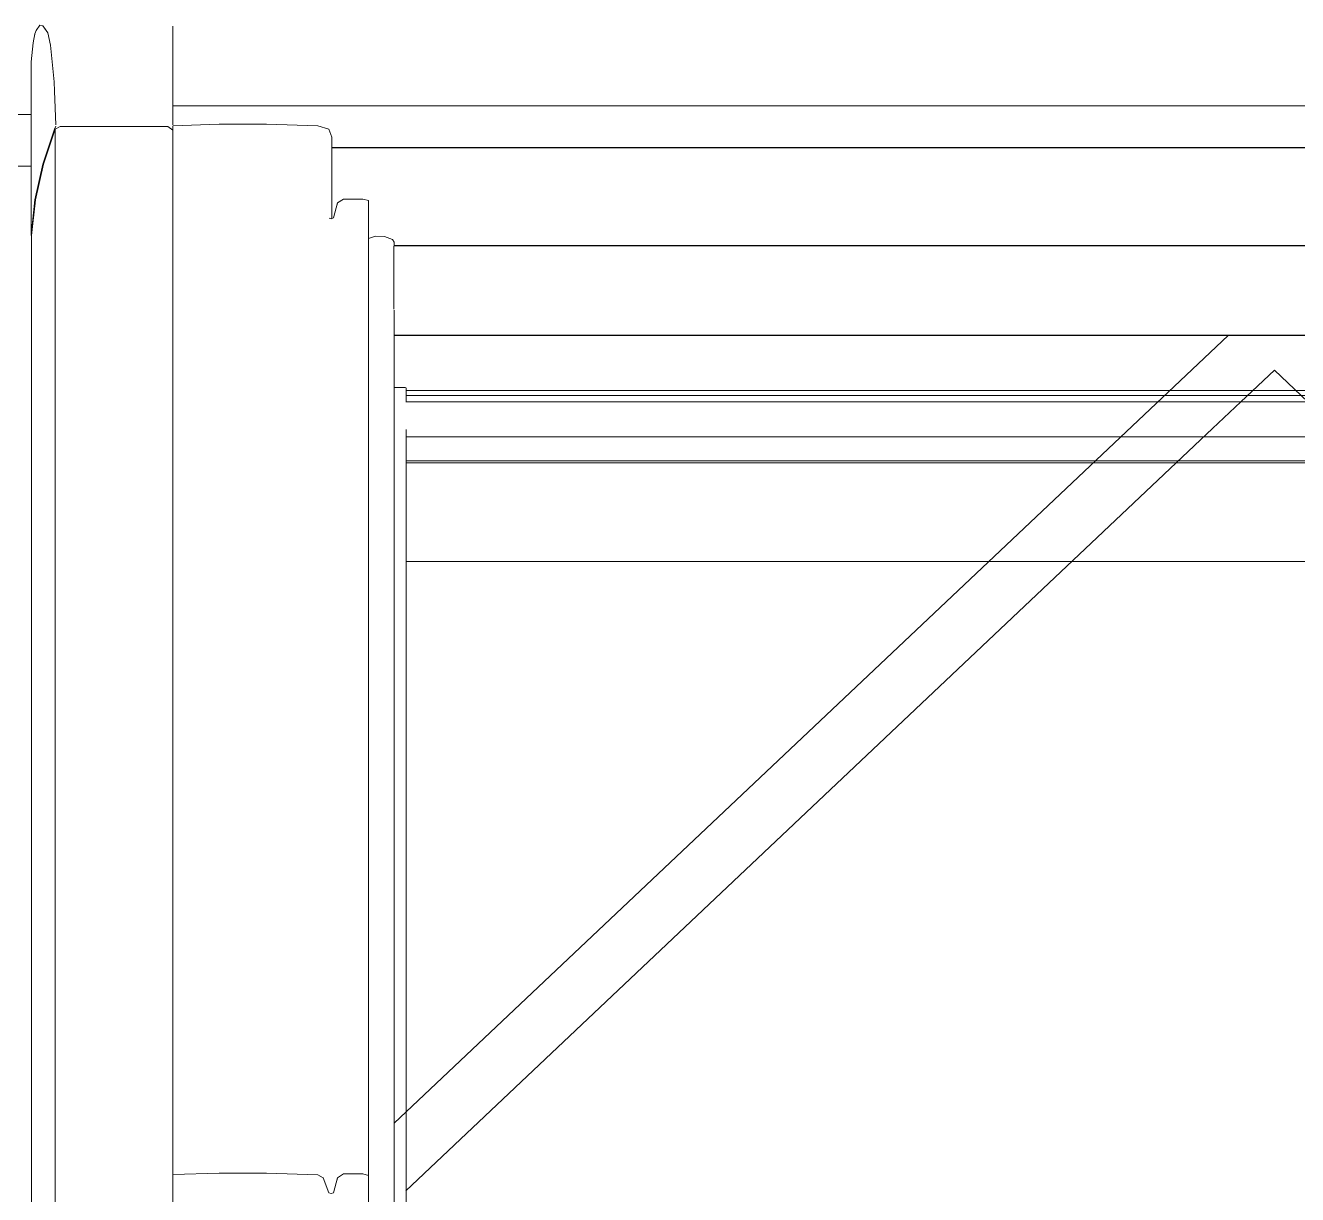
# Model space of a CAD drawing. Header units: metres. Extents: x -3 to 171, y -23 to 41.
# Drawn here: x 4.6692 to 5.1048, y -3.3846 to -2.9844 of the extents above; entities that cross this region are included whole.
import ezdxf

# ---------------------------------------------------------------- set-up
doc = ezdxf.new("R2010")
doc.units = ezdxf.units.M
doc.header["$MEASUREMENT"] = 0
doc.linetypes.add('Achse', pattern=[0.004, 0.002, -0.001, 0, -0.001])
doc.linetypes.add('Wipeout_Contour', pattern=[1, 0, -1])
doc.layers.add('6._Dach PP STG1_1_000 Achsraster', color=7, linetype='Continuous')
doc.layers.add('6._Dach PP STG1_1_325 Dachfenster', color=7, linetype='Continuous')

msp = doc.modelspace()

# ---------------------------------------------------------------- linework, layer by layer
at = {"layer": '6._Dach PP STG1_1_000 Achsraster', "color": 5, "linetype": 'Achse', "lineweight": 0, "ltscale": 1000}
msp.add_line((-1.5, -3), (21, -3), dxfattribs=at)

# ---------------------------------------------------------------- wipeouts: each hides what was drawn before it
at = {"color": 254, "linetype": 'Wipeout_Contour', "lineweight": 0, "ltscale": 22.305959}
msp.add_wipeout([(4.67115, -3.01484), (4.65685, -3.01484), (4.65685, -3.01541), (4.67115, -3.01541)], dxfattribs=at).dxf.layer = '6._Dach PP STG1_1_325 Dachfenster'
at = {"color": 254, "linetype": 'Wipeout_Contour', "lineweight": 0, "ltscale": 27.674947}
msp.add_wipeout([(4.67115, -3.03252), (4.65685, -3.03252), (4.65685, -3.06787), (4.67135, -3.06787), (4.67135, -3.05641)], dxfattribs=at).dxf.layer = '6._Dach PP STG1_1_325 Dachfenster'
at = {"color": 254, "linetype": 'Wipeout_Contour', "lineweight": 0, "ltscale": 33.661537}
msp.add_wipeout([(4.79495, -3.05769), (4.79495, -3.56164), (4.79545, -3.56164), (4.79545, -3.0818), (4.79535, -3.05967), (4.79545, -3.05854)], dxfattribs=at).dxf.layer = '6._Dach PP STG1_1_325 Dachfenster'
at = {"color": 254, "linetype": 'Wipeout_Contour', "lineweight": 0, "ltscale": 22.455015}
msp.add_wipeout([(4.67135, -3.07367), (4.65685, -3.07367), (4.65685, -3.0917), (4.67135, -3.0917)], dxfattribs=at).dxf.layer = '6._Dach PP STG1_1_325 Dachfenster'
at = {"color": 254, "linetype": 'Wipeout_Contour', "lineweight": 0, "ltscale": 23.560912}
msp.add_wipeout([(4.71965, -3.37775), (4.71965, -3.56164), (4.73555, -3.56164), (4.73555, -3.37723)], dxfattribs=at).dxf.layer = '6._Dach PP STG1_1_325 Dachfenster'
at = {"color": 254, "linetype": 'Wipeout_Contour', "lineweight": 0, "ltscale": 23.69973}
msp.add_wipeout([(4.76935, -3.56164), (4.77115, -3.56164), (4.77115, -3.37886), (4.76935, -3.3778)], dxfattribs=at).dxf.layer = '6._Dach PP STG1_1_325 Dachfenster'

# ---------------------------------------------------------------- next in the draw order: wipeouts: each hides what was drawn before it
at = {"color": 254, "linetype": 'Wipeout_Contour', "lineweight": 0, "ltscale": 82.882391}
msp.add_wipeout([(4.65685, -3.01484), (4.67115, -3.01484), (4.67115, -2.99685), (4.67192, -2.99035), (4.67245, -2.98718), (4.67285, -2.98607), (4.67416, -2.98422), (4.69948, -2.98422), (4.69885, -2.95926), (4.69485, -2.95926), (4.69485, -2.96046), (4.66922, -2.96046), (4.66922, -2.95834), (4.66922, -2.95558), (4.65685, -2.95558)], dxfattribs=at).dxf.layer = '6._Dach PP STG1_1_325 Dachfenster'
at = {"color": 254, "linetype": 'Wipeout_Contour', "lineweight": 0, "ltscale": 47.36213}
msp.add_wipeout([(4.70759, -2.95926), (4.70798, -2.98422), (4.71965, -2.98422), (4.71965, -3.01187), (5.47405, -3.01187), (5.47405, -2.98422), (5.48573, -2.98422), (5.48611, -2.95926)], dxfattribs=at).dxf.layer = '6._Dach PP STG1_1_325 Dachfenster'
at = {"color": 254, "linetype": 'Wipeout_Contour', "lineweight": 0, "ltscale": 22.427869}
msp.add_wipeout([(4.67135, -3.06787), (4.65685, -3.06787), (4.65685, -3.07367), (4.67135, -3.07367)], dxfattribs=at).dxf.layer = '6._Dach PP STG1_1_325 Dachfenster'
at = {"color": 254, "linetype": 'Wipeout_Contour', "lineweight": 0, "ltscale": 52.592074}
msp.add_wipeout([(4.65685, -3.70979), (4.66923, -3.70979), (4.66925, -3.66149), (4.66925, -3.64552), (4.67055, -3.63161), (4.67115, -3.62846), (4.67135, -3.62657), (4.67135, -3.0917), (4.65685, -3.0917)], dxfattribs=at).dxf.layer = '6._Dach PP STG1_1_325 Dachfenster'
at = {"color": 254, "linetype": 'Wipeout_Contour', "lineweight": 0, "ltscale": 23.722104}
msp.add_wipeout([(4.77115, -3.56164), (4.77315, -3.56164), (4.77315, -3.38402), (4.77115, -3.37886)], dxfattribs=at).dxf.layer = '6._Dach PP STG1_1_325 Dachfenster'

# ---------------------------------------------------------------- next in the draw order: wipeouts: each hides what was drawn before it
at = {"color": 254, "linetype": 'Wipeout_Contour', "lineweight": 0, "ltscale": 29.070399}
msp.add_wipeout([(4.67135, -3.05626), (4.67135, -3.62657), (4.67245, -3.6162), (4.67265, -3.6153), (4.67265, -3.04401)], dxfattribs=at).dxf.layer = '6._Dach PP STG1_1_325 Dachfenster'
at = {"color": 254, "linetype": 'Wipeout_Contour', "lineweight": 0, "ltscale": 23.667362}
msp.add_wipeout([(4.75175, -3.56164), (4.76935, -3.56164), (4.76935, -3.3778), (4.75175, -3.37723)], dxfattribs=at).dxf.layer = '6._Dach PP STG1_1_325 Dachfenster'
at = {"color": 254, "linetype": 'Wipeout_Contour', "lineweight": 0, "ltscale": 23.713876}
msp.add_wipeout([(4.77315, -3.56164), (4.77395, -3.56164), (4.77395, -3.38423), (4.77315, -3.38402)], dxfattribs=at).dxf.layer = '6._Dach PP STG1_1_325 Dachfenster'

# ---------------------------------------------------------------- next in the draw order: wipeouts: each hides what was drawn before it
at = {"color": 254, "linetype": 'Wipeout_Contour', "lineweight": 0, "ltscale": 28.983735}
msp.add_wipeout([(4.67535, -3.03184), (4.67265, -3.04401), (4.67265, -3.6153), (4.67515, -3.60403), (4.67535, -3.60344)], dxfattribs=at).dxf.layer = '6._Dach PP STG1_1_325 Dachfenster'
at = {"color": 254, "linetype": 'Wipeout_Contour', "lineweight": 0, "ltscale": 23.61084}
msp.add_wipeout([(4.73555, -3.56164), (4.75175, -3.56164), (4.75175, -3.37723), (4.73555, -3.37723)], dxfattribs=at).dxf.layer = '6._Dach PP STG1_1_325 Dachfenster'
at = {"color": 254, "linetype": 'Wipeout_Contour', "lineweight": 0, "ltscale": 23.71651}
msp.add_wipeout([(4.77395, -3.56164), (4.77475, -3.56164), (4.77475, -3.38395), (4.77395, -3.38423)], dxfattribs=at).dxf.layer = '6._Dach PP STG1_1_325 Dachfenster'

# ---------------------------------------------------------------- next in the draw order: wipeouts: each hides what was drawn before it
at = {"color": 254, "linetype": 'Wipeout_Contour', "lineweight": 0, "ltscale": 27.535388}
msp.add_wipeout([(4.67192, -2.99035), (4.67115, -2.99685), (4.67115, -3.05626), (4.67245, -3.04401), (4.67245, -2.98718)], dxfattribs=at).dxf.layer = '6._Dach PP STG1_1_325 Dachfenster'
at = {"color": 254, "linetype": 'Wipeout_Contour', "lineweight": 0, "ltscale": 28.94417}
msp.add_wipeout([(4.67535, -3.03184), (4.67535, -3.60344), (4.67915, -3.59208), (4.67935, -3.59156), (4.67935, -3.01989)], dxfattribs=at).dxf.layer = '6._Dach PP STG1_1_325 Dachfenster'
at = {"color": 254, "linetype": 'Wipeout_Contour', "lineweight": 0, "ltscale": 23.730099}
msp.add_wipeout([(4.77475, -3.56164), (4.77605, -3.56164), (4.77605, -3.37879), (4.77475, -3.38395)], dxfattribs=at).dxf.layer = '6._Dach PP STG1_1_325 Dachfenster'

# ---------------------------------------------------------------- next in the draw order: wipeouts: each hides what was drawn before it
at = {"color": 254, "linetype": 'Wipeout_Contour', "lineweight": 0, "ltscale": 33.031653}
msp.add_wipeout([(4.67245, -2.98718), (4.67245, -3.04401), (4.67515, -3.03184), (4.67515, -2.98451), (4.67416, -2.98422), (4.67285, -2.98607)], dxfattribs=at).dxf.layer = '6._Dach PP STG1_1_325 Dachfenster'
at = {"color": 254, "linetype": 'Wipeout_Contour', "lineweight": 0, "ltscale": 29.562375}
msp.add_wipeout([(4.67935, -3.01989), (4.67935, -3.59156), (4.6796, -3.5909), (4.68115, -3.59082), (4.68115, -3.01893)], dxfattribs=at).dxf.layer = '6._Dach PP STG1_1_325 Dachfenster'
at = {"color": 254, "linetype": 'Wipeout_Contour', "lineweight": 0, "ltscale": 23.134876}
msp.add_wipeout([(4.77115, -3.04514), (4.77115, -3.37886), (4.77315, -3.38402), (4.77315, -3.0503)], dxfattribs=at).dxf.layer = '6._Dach PP STG1_1_325 Dachfenster'
at = {"color": 254, "linetype": 'Wipeout_Contour', "lineweight": 0, "ltscale": 23.732024}
msp.add_wipeout([(4.78475, -3.37752), (4.77815, -3.37752), (4.77815, -3.56164), (4.78475, -3.56164)], dxfattribs=at).dxf.layer = '6._Dach PP STG1_1_325 Dachfenster'

# ---------------------------------------------------------------- next in the draw order: linework, layer by layer
at = {"layer": '6._Dach PP STG1_1_325 Dachfenster', "color": 7, "linetype": 'Continuous', "lineweight": 13, "ltscale": 1000, "flags": 128}
msp.add_lwpolyline([(4.67115, -3.01484), (4.65685, -3.01484), (4.64255, -3.01484)], dxfattribs=at)

# ---------------------------------------------------------------- next in the draw order: wipeouts: each hides what was drawn before it
at = {"color": 254, "linetype": 'Wipeout_Contour', "lineweight": 0, "ltscale": 23.136001}
msp.add_wipeout([(4.68115, -3.01893), (4.68115, -3.59082), (4.71795, -3.59082), (4.71795, -3.01893)], dxfattribs=at).dxf.layer = '6._Dach PP STG1_1_325 Dachfenster'
at = {"color": 254, "linetype": 'Wipeout_Contour', "lineweight": 0, "ltscale": 23.089628}
msp.add_wipeout([(4.76935, -3.04408), (4.75175, -3.04351), (4.75175, -3.37723), (4.76935, -3.3778)], dxfattribs=at).dxf.layer = '6._Dach PP STG1_1_325 Dachfenster'
at = {"color": 254, "linetype": 'Wipeout_Contour', "lineweight": 0, "ltscale": 23.721711}
msp.add_wipeout([(4.77605, -3.56164), (4.77815, -3.56164), (4.77815, -3.37752), (4.77605, -3.37879)], dxfattribs=at).dxf.layer = '6._Dach PP STG1_1_325 Dachfenster'
at = {"color": 254, "linetype": 'Wipeout_Contour', "lineweight": 0, "ltscale": 23.747147}
msp.add_wipeout([(4.78475, -3.56164), (4.78665, -3.56164), (4.78665, -3.37801), (4.78475, -3.37752)], dxfattribs=at).dxf.layer = '6._Dach PP STG1_1_325 Dachfenster'

# ---------------------------------------------------------------- next in the draw order: wipeouts: each hides what was drawn before it
at = {"color": 254, "linetype": 'Wipeout_Contour', "lineweight": 0, "ltscale": 17.423982}
msp.add_wipeout([(4.67915, -3.01989), (4.67958, -3.01879), (4.67915, -3.00685)], dxfattribs=at).dxf.layer = '6._Dach PP STG1_1_325 Dachfenster'
at = {"color": 254, "linetype": 'Wipeout_Contour', "lineweight": 0, "ltscale": 23.197585}
msp.add_wipeout([(4.71795, -3.01893), (4.71795, -3.59082), (4.71965, -3.59082), (4.71965, -3.02019)], dxfattribs=at).dxf.layer = '6._Dach PP STG1_1_325 Dachfenster'
at = {"color": 254, "linetype": 'Wipeout_Contour', "lineweight": 0, "ltscale": 23.122109}
msp.add_wipeout([(4.77115, -3.04514), (4.76935, -3.04408), (4.76935, -3.3778), (4.77115, -3.37886)], dxfattribs=at).dxf.layer = '6._Dach PP STG1_1_325 Dachfenster'
at = {"color": 254, "linetype": 'Wipeout_Contour', "lineweight": 0, "ltscale": 23.148368}
msp.add_wipeout([(4.77395, -3.05055), (4.77395, -3.38423), (4.77475, -3.38395), (4.77475, -3.05027)], dxfattribs=at).dxf.layer = '6._Dach PP STG1_1_325 Dachfenster'
at = {"color": 254, "linetype": 'Wipeout_Contour', "lineweight": 0, "ltscale": 23.422173}
msp.add_wipeout([(4.78665, -3.05731), (4.78665, -3.56164), (4.78905, -3.56164), (4.78905, -3.05649)], dxfattribs=at).dxf.layer = '6._Dach PP STG1_1_325 Dachfenster'

# ---------------------------------------------------------------- next in the draw order: wipeouts: each hides what was drawn before it
at = {"color": 254, "linetype": 'Wipeout_Contour', "lineweight": 0, "ltscale": 43.842935}
msp.add_wipeout([(4.67515, -2.98451), (4.67515, -3.03184), (4.67915, -3.01989), (4.67915, -3.00685), (4.67903, -3.00365), (4.67782, -2.99113), (4.67686, -2.98692), (4.67545, -2.98457)], dxfattribs=at).dxf.layer = '6._Dach PP STG1_1_325 Dachfenster'
at = {"color": 254, "linetype": 'Wipeout_Contour', "lineweight": 0, "ltscale": 22.980658}
msp.add_wipeout([(4.71965, -3.04403), (4.71965, -3.37775), (4.73555, -3.37723), (4.73555, -3.04351)], dxfattribs=at).dxf.layer = '6._Dach PP STG1_1_325 Dachfenster'
at = {"color": 254, "linetype": 'Wipeout_Contour', "lineweight": 0, "ltscale": 23.171748}
msp.add_wipeout([(4.78475, -3.04383), (4.78475, -3.37752), (4.78665, -3.37801), (4.78665, -3.04433)], dxfattribs=at).dxf.layer = '6._Dach PP STG1_1_325 Dachfenster'
at = {"color": 254, "linetype": 'Wipeout_Contour', "lineweight": 0, "ltscale": 23.033816}
msp.add_wipeout([(4.77315, -3.38402), (4.77395, -3.38423), (4.77395, -3.05055), (4.77325, -3.05036)], dxfattribs=at).dxf.layer = '6._Dach PP STG1_1_325 Dachfenster'
at = {"color": 254, "linetype": 'Wipeout_Contour', "lineweight": 0, "ltscale": 23.43023}
msp.add_wipeout([(4.78905, -3.05649), (4.78905, -3.56164), (4.79215, -3.56164), (4.79215, -3.05656)], dxfattribs=at).dxf.layer = '6._Dach PP STG1_1_325 Dachfenster'

# ---------------------------------------------------------------- next in the draw order: linework, layer by layer
at = {"layer": '6._Dach PP STG1_1_325 Dachfenster', "color": 7, "linetype": 'Continuous', "lineweight": 13, "ltscale": 1000, "flags": 128}
msp.add_lwpolyline([(4.77115, -3.37886), (4.76935, -3.3778)], dxfattribs=at)

# ---------------------------------------------------------------- next in the draw order: wipeouts: each hides what was drawn before it
at = {"color": 254, "linetype": 'Wipeout_Contour', "lineweight": 0, "ltscale": 22.332631}
msp.add_wipeout([(4.71965, -2.98457), (4.67545, -2.98457), (4.67686, -2.98692), (4.71965, -2.98692)], dxfattribs=at).dxf.layer = '6._Dach PP STG1_1_325 Dachfenster'
at = {"color": 254, "linetype": 'Wipeout_Contour', "lineweight": 0, "ltscale": 23.033253}
msp.add_wipeout([(4.73555, -3.04351), (4.73555, -3.37723), (4.75175, -3.37723), (4.75175, -3.04351)], dxfattribs=at).dxf.layer = '6._Dach PP STG1_1_325 Dachfenster'
at = {"color": 254, "linetype": 'Wipeout_Contour', "lineweight": 0, "ltscale": 23.143029}
msp.add_wipeout([(4.77475, -3.05027), (4.77475, -3.38395), (4.77605, -3.37879), (4.77605, -3.04511)], dxfattribs=at).dxf.layer = '6._Dach PP STG1_1_325 Dachfenster'
at = {"color": 254, "linetype": 'Wipeout_Contour', "lineweight": 0, "ltscale": 23.441608}
msp.add_wipeout([(4.79215, -3.05656), (4.79215, -3.56164), (4.79495, -3.56164), (4.79495, -3.05769)], dxfattribs=at).dxf.layer = '6._Dach PP STG1_1_325 Dachfenster'

# ---------------------------------------------------------------- next in the draw order: linework, layer by layer
at = {"layer": '6._Dach PP STG1_1_325 Dachfenster', "color": 7, "linetype": 'Continuous', "lineweight": 13, "ltscale": 1000, "flags": 128}
for points in [[(4.76935, -3.3778), (4.75175, -3.37723), (4.73555, -3.37723), (4.71965, -3.37775)], [(4.77315, -3.38402), (4.77115, -3.37886)], [(4.77395, -3.38423), (4.77315, -3.38402)], [(4.77475, -3.38395), (4.77395, -3.38423)]]:
    msp.add_lwpolyline(points, dxfattribs=at)

# ---------------------------------------------------------------- next in the draw order: wipeouts: each hides what was drawn before it
at = {"color": 254, "linetype": 'Wipeout_Contour', "lineweight": 0, "ltscale": 22.244786}
msp.add_wipeout([(4.71965, -2.98422), (4.67416, -2.98422), (4.67515, -2.98451), (4.71965, -2.98457)], dxfattribs=at).dxf.layer = '6._Dach PP STG1_1_325 Dachfenster'
at = {"color": 254, "linetype": 'Wipeout_Contour', "lineweight": 0, "ltscale": 22.551566}
msp.add_wipeout([(4.71965, -3.01871), (4.71965, -3.04403), (4.73555, -3.04351), (4.73555, -3.0182)], dxfattribs=at).dxf.layer = '6._Dach PP STG1_1_325 Dachfenster'
at = {"color": 254, "linetype": 'Wipeout_Contour', "lineweight": 0, "ltscale": 23.143789}
msp.add_wipeout([(4.77605, -3.04511), (4.77605, -3.37879), (4.77815, -3.37752), (4.77815, -3.04383)], dxfattribs=at).dxf.layer = '6._Dach PP STG1_1_325 Dachfenster'
at = {"color": 254, "linetype": 'Wipeout_Contour', "lineweight": 0, "ltscale": 23.928014}
msp.add_wipeout([(4.79535, -3.07049), (5.39835, -3.07049), (5.39835, -3.05988), (4.79535, -3.05988)], dxfattribs=at).dxf.layer = '6._Dach PP STG1_1_325 Dachfenster'
at = {"color": 254, "linetype": 'Wipeout_Contour', "lineweight": 0, "ltscale": 23.952619}
msp.add_wipeout([(4.79535, -3.07982), (5.39835, -3.07982), (5.39835, -3.0748), (4.79535, -3.0748)], dxfattribs=at).dxf.layer = '6._Dach PP STG1_1_325 Dachfenster'
at = {"color": 254, "linetype": 'Wipeout_Contour', "lineweight": 0, "ltscale": 18.438396}
msp.add_wipeout([(4.79545, -3.0905), (5.39825, -3.0905), (4.79545, -3.09043)], dxfattribs=at).dxf.layer = '6._Dach PP STG1_1_325 Dachfenster'

# ---------------------------------------------------------------- next in the draw order: wipeouts: each hides what was drawn before it
at = {"color": 254, "linetype": 'Wipeout_Contour', "lineweight": 0, "ltscale": 22.608948}
msp.add_wipeout([(4.73555, -3.0182), (4.73555, -3.04351), (4.75175, -3.04351), (4.75175, -3.0182)], dxfattribs=at).dxf.layer = '6._Dach PP STG1_1_325 Dachfenster'
at = {"color": 254, "linetype": 'Wipeout_Contour', "lineweight": 0, "ltscale": 22.335931}
msp.add_wipeout([(4.77315, -3.01983), (4.77115, -3.04514), (4.77315, -3.05023), (4.77415, -3.02258)], dxfattribs=at).dxf.layer = '6._Dach PP STG1_1_325 Dachfenster'
at = {"color": 254, "linetype": 'Wipeout_Contour', "lineweight": 0, "ltscale": 23.157875}
msp.add_wipeout([(4.77815, -3.04383), (4.77815, -3.37752), (4.78475, -3.37752), (4.78475, -3.04383)], dxfattribs=at).dxf.layer = '6._Dach PP STG1_1_325 Dachfenster'
at = {"color": 254, "linetype": 'Wipeout_Contour', "lineweight": 0, "ltscale": 23.942932}
msp.add_wipeout([(4.79535, -3.0748), (5.39835, -3.0748), (5.39835, -3.07049), (4.79535, -3.07049)], dxfattribs=at).dxf.layer = '6._Dach PP STG1_1_325 Dachfenster'
at = {"color": 254, "linetype": 'Wipeout_Contour', "lineweight": 0, "ltscale": 35.896345}
msp.add_wipeout([(4.79535, -3.08067), (4.79535, -3.08153), (4.79545, -3.08258), (5.39825, -3.08258), (5.39825, -3.0818), (5.39835, -3.08067)], dxfattribs=at).dxf.layer = '6._Dach PP STG1_1_325 Dachfenster'

# ---------------------------------------------------------------- next in the draw order: linework, layer by layer
at = {"layer": '6._Dach PP STG1_1_325 Dachfenster', "color": 7, "linetype": 'Continuous', "lineweight": 13, "ltscale": 1000, "flags": 128}
for points in [[(4.77605, -3.37879), (4.77475, -3.38395)], [(4.77815, -3.37752), (4.77605, -3.37879)], [(4.78665, -3.37801), (4.78475, -3.37752), (4.77815, -3.37752)]]:
    msp.add_lwpolyline(points, dxfattribs=at)

# ---------------------------------------------------------------- next in the draw order: wipeouts: each hides what was drawn before it
at = {"color": 254, "linetype": 'Wipeout_Contour', "lineweight": 0, "ltscale": 22.665441}
msp.add_wipeout([(4.76935, -3.01876), (4.75175, -3.0182), (4.75175, -3.04351), (4.76935, -3.04408)], dxfattribs=at).dxf.layer = '6._Dach PP STG1_1_325 Dachfenster'
at = {"color": 254, "linetype": 'Wipeout_Contour', "lineweight": 0, "ltscale": 17.024042}
msp.add_wipeout([(4.77415, -3.02258), (4.77315, -3.05023), (4.77395, -3.05055)], dxfattribs=at).dxf.layer = '6._Dach PP STG1_1_325 Dachfenster'
at = {"color": 254, "linetype": 'Wipeout_Contour', "lineweight": 0, "ltscale": 84.201355}
msp.add_wipeout([(5.40705, -3.05274), (4.78665, -3.05274), (4.78665, -3.05731), (4.78905, -3.05649), (4.79215, -3.05656), (4.79495, -3.05769), (4.79545, -3.05854), (4.79545, -3.05967), (5.39825, -3.05967), (5.39825, -3.05854), (5.39875, -3.05769), (5.40155, -3.05656), (5.40465, -3.05649), (5.40705, -3.05731)], dxfattribs=at).dxf.layer = '6._Dach PP STG1_1_325 Dachfenster'
at = {"color": 254, "linetype": 'Wipeout_Contour', "lineweight": 0, "ltscale": 23.964296}
msp.add_wipeout([(4.79545, -3.08258), (4.79545, -3.08364), (5.39825, -3.08364), (5.39825, -3.08258)], dxfattribs=at).dxf.layer = '6._Dach PP STG1_1_325 Dachfenster'

# ---------------------------------------------------------------- next in the draw order: linework, layer by layer
at = {"layer": '6._Dach PP STG1_1_325 Dachfenster', "color": 7, "linetype": 'Continuous', "lineweight": 13, "ltscale": 1000, "flags": 128}
for points in [[(4.78905, -3.05649), (4.78665, -3.05731)], [(4.79215, -3.05656), (4.78905, -3.05649)]]:
    msp.add_lwpolyline(points, dxfattribs=at)

# ---------------------------------------------------------------- next in the draw order: wipeouts: each hides what was drawn before it
at = {"color": 254, "linetype": 'Wipeout_Contour', "lineweight": 0, "ltscale": 17.171973}
msp.add_wipeout([(4.76935, -3.04408), (4.77315, -3.01983), (4.76935, -3.01876)], dxfattribs=at).dxf.layer = '6._Dach PP STG1_1_325 Dachfenster'
at = {"color": 254, "linetype": 'Wipeout_Contour', "lineweight": 0, "ltscale": 18.389279}
msp.add_wipeout([(4.79535, -3.05988), (5.39835, -3.05988), (4.79535, -3.05967)], dxfattribs=at).dxf.layer = '6._Dach PP STG1_1_325 Dachfenster'
at = {"color": 254, "linetype": 'Wipeout_Contour', "lineweight": 0, "ltscale": 23.958379}
msp.add_wipeout([(4.79535, -3.08067), (5.39835, -3.08067), (5.39835, -3.07982), (4.79535, -3.07982)], dxfattribs=at).dxf.layer = '6._Dach PP STG1_1_325 Dachfenster'
at = {"color": 254, "linetype": 'Wipeout_Contour', "lineweight": 0, "ltscale": 23.96602}
msp.add_wipeout([(4.79545, -3.08364), (4.79545, -3.08428), (5.39825, -3.08428), (5.39825, -3.08364)], dxfattribs=at).dxf.layer = '6._Dach PP STG1_1_325 Dachfenster'

# ---------------------------------------------------------------- next in the draw order: linework, layer by layer
at = {"layer": '6._Dach PP STG1_1_325 Dachfenster', "color": 7, "linetype": 'Continuous', "lineweight": 13, "ltscale": 1000, "flags": 128}
for points in [[(4.79495, -3.05769), (4.79215, -3.05656)], [(4.79545, -3.05854), (4.79495, -3.05769)], [(4.79535, -3.05967), (5.39835, -3.05967)], [(4.79535, -3.05988), (4.79535, -3.07049), (4.79535, -3.0748), (4.79535, -3.07982), (4.79535, -3.08067), (4.79535, -3.08153)], [(4.79545, -3.05854), (4.79545, -3.05967)]]:
    msp.add_lwpolyline(points, dxfattribs=at)

# ---------------------------------------------------------------- next in the draw order: wipeouts: each hides what was drawn before it
at = {"color": 254, "linetype": 'Wipeout_Contour', "lineweight": 0, "ltscale": 17.251915}
msp.add_wipeout([(4.76935, -3.04408), (4.77115, -3.04514), (4.77315, -3.01983)], dxfattribs=at).dxf.layer = '6._Dach PP STG1_1_325 Dachfenster'
at = {"color": 254, "linetype": 'Wipeout_Contour', "lineweight": 0, "ltscale": 23.97413}
msp.add_wipeout([(4.79545, -3.09043), (5.39825, -3.09043), (5.39825, -3.08499), (4.79545, -3.08499)], dxfattribs=at).dxf.layer = '6._Dach PP STG1_1_325 Dachfenster'

# ---------------------------------------------------------------- next in the draw order: wipeouts: each hides what was drawn before it
at = {"color": 254, "linetype": 'Wipeout_Contour', "lineweight": 0, "ltscale": 23.864772}
msp.add_wipeout([(4.77415, -3.03818), (5.41955, -3.03818), (5.41955, -3.02622), (4.77415, -3.02622)], dxfattribs=at).dxf.layer = '6._Dach PP STG1_1_325 Dachfenster'
at = {"color": 254, "linetype": 'Wipeout_Contour', "lineweight": 0, "ltscale": 23.967421}
msp.add_wipeout([(4.79545, -3.08499), (5.39825, -3.08499), (5.39825, -3.08428), (4.79545, -3.08428)], dxfattribs=at).dxf.layer = '6._Dach PP STG1_1_325 Dachfenster'
at = {"color": 254, "linetype": 'Wipeout_Contour', "lineweight": 0, "ltscale": 49.175251}
msp.add_wipeout([(4.79545, -3.36016), (4.79545, -3.3849), (4.98259, -3.56164), (5.21111, -3.56164), (5.39825, -3.3849), (5.39825, -3.36016), (5.11273, -3.0905), (5.08098, -3.0905)], dxfattribs=at).dxf.layer = '6._Dach PP STG1_1_325 Dachfenster'

# ---------------------------------------------------------------- next in the draw order: linework, layer by layer
at = {"layer": '6._Dach PP STG1_1_325 Dachfenster', "color": 7, "linetype": 'Continuous', "lineweight": 13, "ltscale": 1000, "flags": 128}
msp.add_lwpolyline([(5.09685, -3.10238), (5.10831, -3.1132), (5.11804, -3.12239), (5.39429, -3.38328)], dxfattribs=at)

# ---------------------------------------------------------------- next in the draw order: wipeouts: each hides what was drawn before it
at = {"color": 254, "linetype": 'Wipeout_Contour', "lineweight": 0, "ltscale": 95.098939}
msp.add_wipeout([(4.71965, -3.01187), (4.71965, -3.01871), (4.73555, -3.0182), (4.75175, -3.0182), (4.76935, -3.01876), (4.77315, -3.01983), (4.77415, -3.02258), (4.77415, -3.02615), (5.41955, -3.02615), (5.41955, -3.02258), (5.42055, -3.01983), (5.42435, -3.01876), (5.44195, -3.0182), (5.45815, -3.0182), (5.47405, -3.01871), (5.47405, -3.01187)], dxfattribs=at).dxf.layer = '6._Dach PP STG1_1_325 Dachfenster'
at = {"color": 254, "linetype": 'Wipeout_Contour', "lineweight": 0, "ltscale": 95.542319}
msp.add_wipeout([(4.77415, -3.03818), (4.77415, -3.05048), (4.77475, -3.05027), (4.77605, -3.04511), (4.77815, -3.04383), (4.78475, -3.04383), (4.78665, -3.04433), (4.78665, -3.05274), (5.40705, -3.05274), (5.40705, -3.04433), (5.40895, -3.04383), (5.41555, -3.04383), (5.41765, -3.0451), (5.41895, -3.05027), (5.41955, -3.05048), (5.41955, -3.03818)], dxfattribs=at).dxf.layer = '6._Dach PP STG1_1_325 Dachfenster'
at = {"color": 254, "linetype": 'Wipeout_Contour', "lineweight": 0, "ltscale": 17.711385}
msp.add_wipeout([(4.79545, -3.0905), (4.79545, -3.36016), (5.08098, -3.0905)], dxfattribs=at).dxf.layer = '6._Dach PP STG1_1_325 Dachfenster'

# ---------------------------------------------------------------- next in the draw order: linework, layer by layer
at = {"layer": '6._Dach PP STG1_1_325 Dachfenster', "color": 7, "linetype": 'Continuous', "lineweight": 13, "ltscale": 1000, "flags": 128}
for points in [[(4.77415, -3.02258), (4.77315, -3.01983)], [(4.77415, -3.05048), (4.77415, -3.02258)], [(4.77415, -3.02615), (5.41955, -3.02615)], [(4.77605, -3.04511), (4.77815, -3.04383)], [(4.77815, -3.04383), (4.78475, -3.04383), (4.78665, -3.04433)], [(4.78665, -3.04433), (4.78665, -3.37801), (4.78665, -3.56164)], [(4.77475, -3.05027), (4.77605, -3.04511)], [(4.77325, -3.05036), (4.77395, -3.05055)], [(4.77395, -3.05055), (4.77475, -3.05027)], [(4.79545, -3.0818), (4.79545, -3.56164)], [(4.79545, -3.09043), (5.39825, -3.09043)], [(5.08098, -3.0905), (4.79545, -3.36016)], [(4.79545, -3.0905), (5.39825, -3.0905)], [(5.09685, -3.10238), (5.0854, -3.1132), (5.07566, -3.12239), (4.79942, -3.38328)], [(4.79545, -3.10825), (4.79935, -3.10825)], [(4.79955, -3.10846), (4.79955, -3.1132)], [(4.79955, -3.10931), (5.39415, -3.10931)], [(4.79942, -3.1132), (5.39429, -3.1132)], [(4.79955, -3.11101), (5.39415, -3.11101)], [(4.79955, -3.12267), (4.79955, -3.56164)], [(4.79955, -3.12522), (5.39415, -3.12522)], [(4.79955, -3.13335), (5.39415, -3.13335)], [(4.79955, -3.13413), (5.39415, -3.13413)], [(4.79955, -3.16786), (5.39415, -3.16786)]]:
    msp.add_lwpolyline(points, dxfattribs=at)

# ---------------------------------------------------------------- next in the draw order: wipeouts: each hides what was drawn before it
at = {"color": 254, "linetype": 'Wipeout_Contour', "lineweight": 0, "ltscale": 28.255986}
msp.add_wipeout([(4.67903, -3.00365), (4.67915, -3.00685), (4.67966, -3.01836), (4.71965, -3.01836), (4.71965, -3.00365)], dxfattribs=at).dxf.layer = '6._Dach PP STG1_1_325 Dachfenster'

# ---------------------------------------------------------------- next in the draw order: linework, layer by layer
at = {"layer": '6._Dach PP STG1_1_325 Dachfenster', "color": 7, "linetype": 'Continuous', "lineweight": 13, "ltscale": 1000, "flags": 128}
msp.add_lwpolyline([(4.71965, -3.01187), (5.47405, -3.01187)], dxfattribs=at)

# ---------------------------------------------------------------- next in the draw order: wipeouts: each hides what was drawn before it
at = {"color": 254, "linetype": 'Wipeout_Contour', "lineweight": 0, "ltscale": 22.364434}
msp.add_wipeout([(4.71965, -2.99113), (4.67782, -2.99113), (4.67903, -3.00365), (4.71965, -3.00365)], dxfattribs=at).dxf.layer = '6._Dach PP STG1_1_325 Dachfenster'
at = {"color": 254, "linetype": 'Wipeout_Contour', "lineweight": 0, "ltscale": 67.330085}
msp.add_wipeout([(4.67245, -3.04401), (4.67115, -3.05626), (4.67265, -3.04401), (4.67535, -3.03184), (4.67935, -3.01989), (4.68115, -3.01893), (4.71795, -3.01893), (4.71965, -3.02019), (4.71965, -3.01879), (4.67958, -3.01879), (4.67915, -3.01989), (4.67515, -3.03184)], dxfattribs=at).dxf.layer = '6._Dach PP STG1_1_325 Dachfenster'

# ---------------------------------------------------------------- next in the draw order: linework, layer by layer
at = {"layer": '6._Dach PP STG1_1_325 Dachfenster', "color": 7, "linetype": 'Continuous', "lineweight": 13, "ltscale": 1000, "flags": 128}
for points in [[(4.67115, -2.99685), (4.67115, -3.05626)], [(4.77315, -3.01983), (4.76935, -3.01876), (4.75175, -3.0182), (4.73555, -3.0182), (4.71965, -3.01871)], [(4.67958, -3.01879), (4.67915, -3.01989), (4.67515, -3.03184), (4.67245, -3.04401), (4.67115, -3.05626)], [(4.67135, -3.05626), (4.67265, -3.04401), (4.67535, -3.03184), (4.67935, -3.01989)], [(4.67935, -3.01989), (4.68115, -3.01893)], [(4.67935, -3.01989), (4.67935, -3.59156)], [(4.68115, -3.01893), (4.71795, -3.01893)], [(4.71795, -3.01893), (4.71965, -3.02019)], [(4.71965, -3.02019), (4.71965, -3.01879)], [(4.71965, -3.02019), (4.71965, -3.59082)], [(4.67115, -3.03252), (4.65685, -3.03252), (4.64255, -3.03252)], [(4.67135, -3.05626), (4.67135, -3.62657)]]:
    msp.add_lwpolyline(points, dxfattribs=at)

# ---------------------------------------------------------------- next in the draw order: wipeouts: each hides what was drawn before it
at = {"color": 254, "linetype": 'Wipeout_Contour', "lineweight": 0, "ltscale": 22.349432}
msp.add_wipeout([(4.71965, -2.98692), (4.67686, -2.98692), (4.67782, -2.99113), (4.71965, -2.99113)], dxfattribs=at).dxf.layer = '6._Dach PP STG1_1_325 Dachfenster'

# ---------------------------------------------------------------- next in the draw order: linework, layer by layer
at = {"layer": '6._Dach PP STG1_1_325 Dachfenster', "color": 7, "linetype": 'Continuous', "lineweight": 13, "ltscale": 1000, "flags": 128}
for points in [[(4.67115, -2.99685), (4.67192, -2.99035), (4.67245, -2.98718), (4.67285, -2.98607), (4.67416, -2.98422), (4.67515, -2.98451), (4.67686, -2.98692), (4.67782, -2.99113), (4.67903, -3.00365), (4.67915, -3.00685), (4.67966, -3.01836)], [(4.71965, -3.01836), (4.71965, -3.00365), (4.71965, -2.99113), (4.71965, -2.98692), (4.71965, -2.98457)]]:
    msp.add_lwpolyline(points, dxfattribs=at)

doc.saveas('drawing.dxf')
